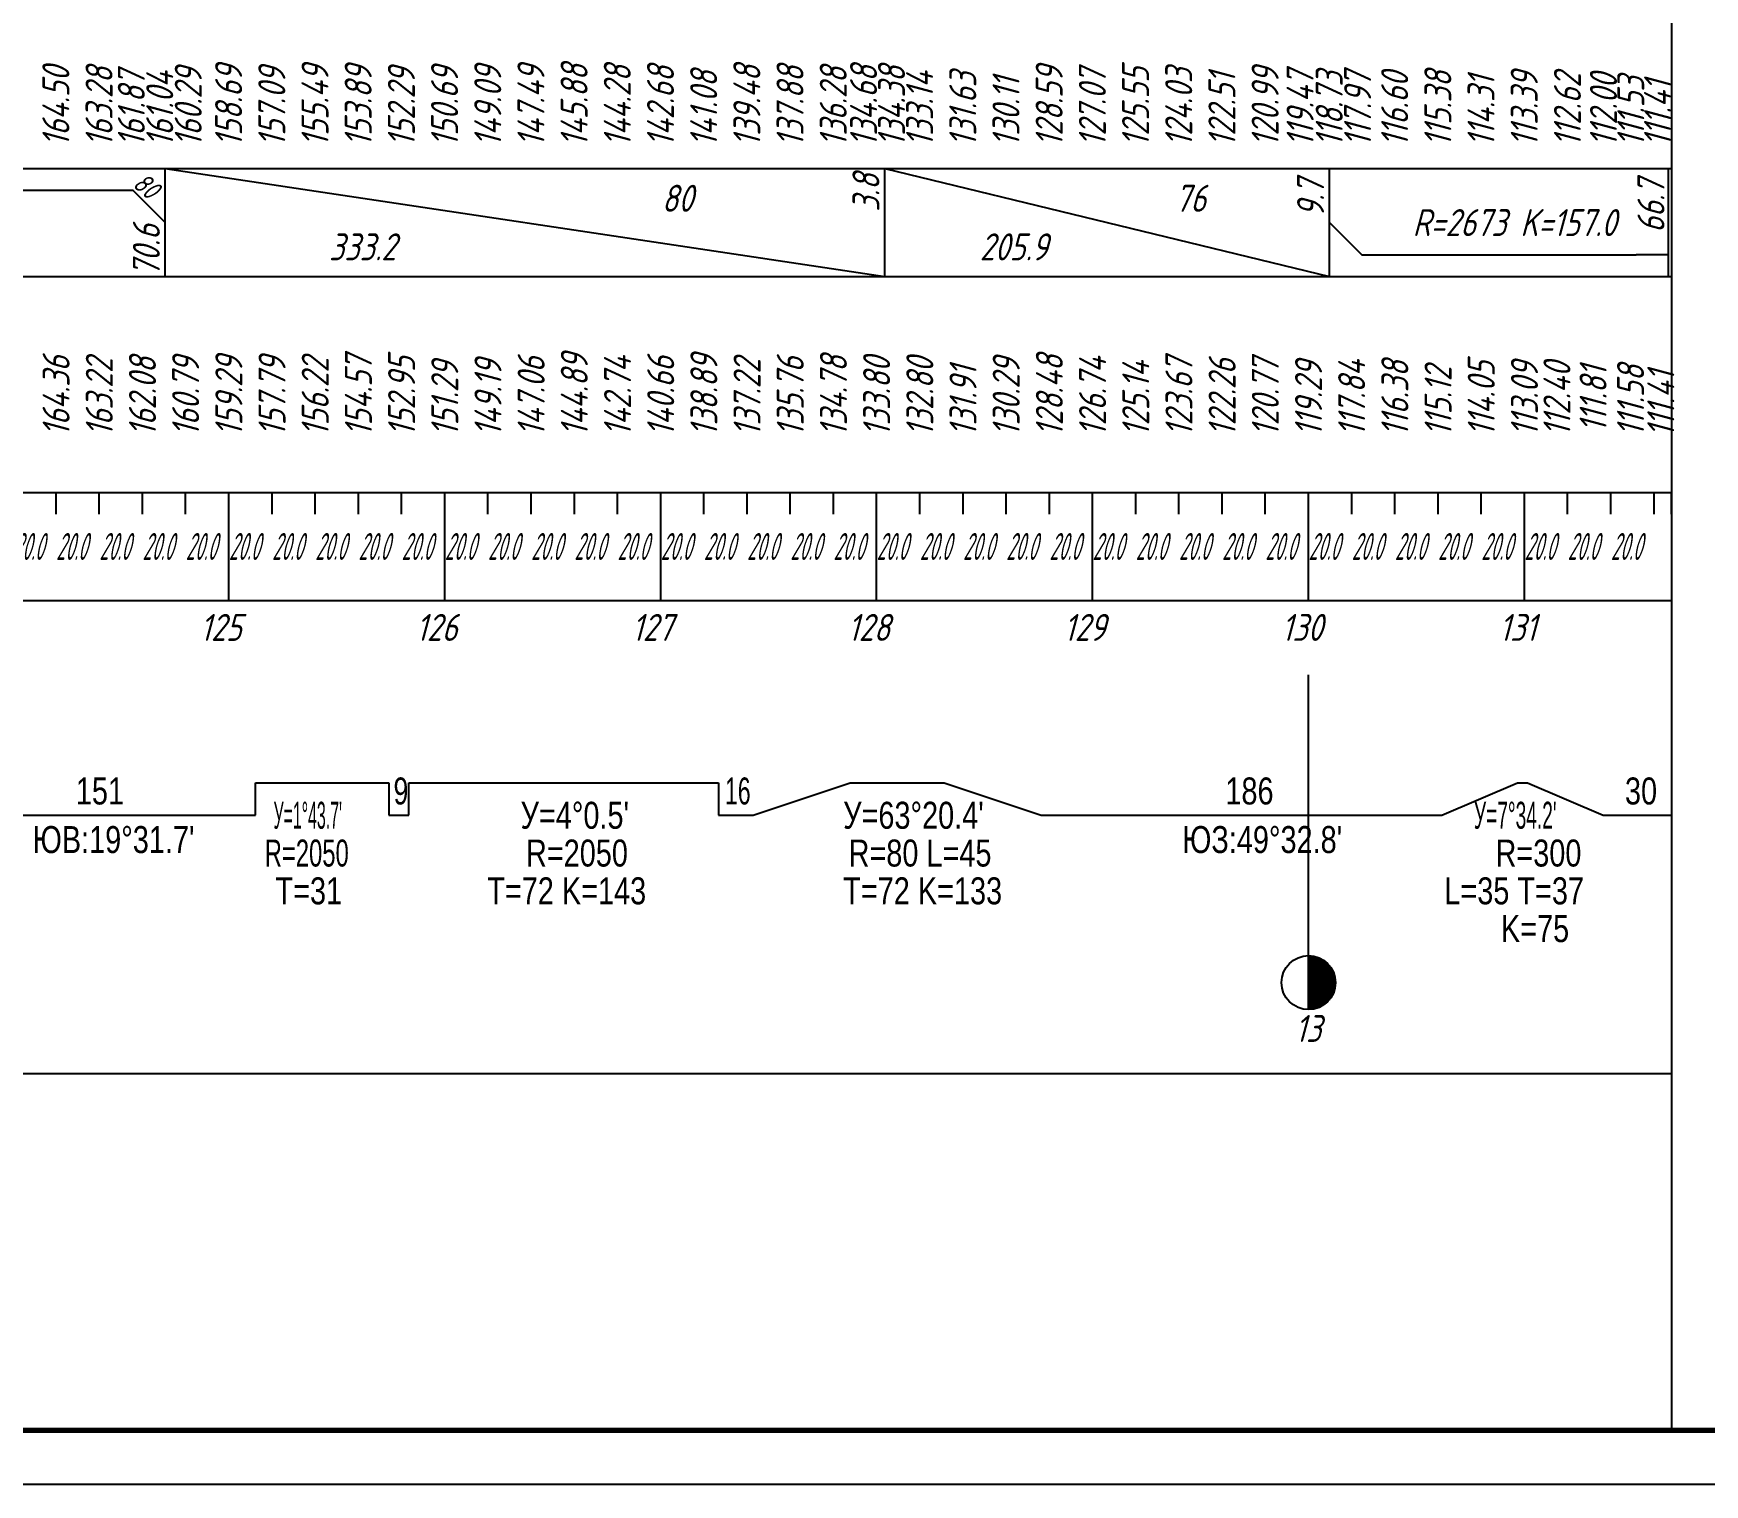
# Model space of a CAD drawing. Extents: x 2172 to 5772, y -842 to -248.
# Drawn here: x 5418.5 to 5573.3, y -842.5 to -708.1 of the extents above; entities that cross this region are included whole.
import ezdxf

# ---------------------------------------------------------------- set-up
doc = ezdxf.new("R2010")
doc.units = 0
doc.header["$MEASUREMENT"] = 0
doc.linetypes.add('CONTI', pattern=[0])
doc.linetypes.add('TP0', pattern=[0])
doc.layers.get('0').update_dxf_attribs({"linetype": 'CONTINUOUS'})
for name, color, linetype in [('RAMKA', 7, 'CONTI'), ('КРАСНЫЕ_ОТМЕТКИ', 1, 'CONTINUOUS'), ('ОСЬ_УКЛОН_И_КРИВАЯ', 1, 'CONTINUOUS'), ('ПИКЕТЫ', 7, 'CONTINUOUS'), ('ТАБЛИЦА', 7, 'CONTINUOUS'), ('ЧЕРНЫЕ_ОТМЕТКИ', 7, 'CONTINUOUS'), ('ЧЕРНЫЙ_ПРОФИЛЬ', 7, 'CONTINUOUS')]:
    doc.layers.add(name, color=color, linetype=linetype)
doc.styles.add('ГОСТ', font='gost.TTF', dxfattribs={"oblique": 15, "height": 1})

msp = doc.modelspace()

# ---------------------------------------------------------------- linework, layer by layer
at = {"linetype": 'Continuous'}
for p, q in [((4736.6, -720.58), (5570.22, -720.58)), ((4736.6, -730.58), (5570.22, -730.58)), ((4736.6, -750.58), (5570.22, -750.58)), ((4736.6, -760.58), (5570.22, -760.58)), ((4736.6, -804.39), (5570.22, -804.39))]:
    msp.add_line(p, q, dxfattribs=at)
at = {"linetype": 'TP0'}
msp.add_line((5771.6, -842.48), (4641.6, -842.48), dxfattribs=at)
at = {"layer": 'RAMKA', "color": 250, "lineweight": 70}
msp.add_line((5766.6, -837.48), (4661.6, -837.48), dxfattribs=at)
at = {"layer": 'ОСЬ_УКЛОН_И_КРИВАЯ'}
for p, q in [((5430.71, -730.58), (5430.71, -720.58)), ((5430.71, -720.58), (5497.36, -730.58)), ((5497.36, -730.58), (5497.36, -720.58)), ((5497.36, -720.58), (5538.54, -730.58)), ((5538.54, -730.58), (5538.54, -720.58)), ((5569.94, -730.58), (5569.94, -720.58)), ((5397.48, -722.58), (5427.71, -722.58)), ((5430.71, -725.58), (5427.71, -722.58)), ((5538.54, -725.58), (5541.54, -728.58)), ((5541.54, -728.58), (5566.94, -728.58)), ((5569.94, -728.58), (5566.94, -728.58))]:
    msp.add_line(p, q, dxfattribs=at)
at = {"layer": 'ТАБЛИЦА'}
for p, q in [((5536.6, -798.48), (5536.6, -767.48)), ((5536.6, -793.48), (5536.6, -798.48)), ((5536.7, -793.48), (5536.7, -798.48)), ((5536.8, -793.49), (5536.8, -798.47)), ((5536.9, -793.5), (5536.9, -798.46)), ((5537, -793.51), (5537, -798.45)), ((5537.1, -793.53), (5537.1, -798.43)), ((5537.2, -793.55), (5537.2, -798.4)), ((5537.3, -793.58), (5537.3, -798.38)), ((5537.4, -793.61), (5537.4, -798.35)), ((5537.5, -793.65), (5537.5, -798.31)), ((5537.6, -793.69), (5537.6, -798.27)), ((5537.7, -793.73), (5537.7, -798.22)), ((5537.8, -793.78), (5537.8, -798.17)), ((5537.9, -793.84), (5537.9, -798.11)), ((5538, -793.91), (5538, -798.05)), ((5538.1, -793.98), (5538.1, -797.98)), ((5538.2, -794.06), (5538.2, -797.9)), ((5538.3, -794.14), (5538.3, -797.81)), ((5538.4, -794.24), (5538.4, -797.71)), ((5538.5, -794.35), (5538.5, -797.6)), ((5538.6, -794.48), (5538.6, -797.48)), ((5538.7, -794.62), (5538.7, -797.33)), ((5538.8, -794.79), (5538.8, -797.17)), ((5538.9, -795), (5538.9, -796.96)), ((5539, -795.28), (5539, -796.68))]:
    msp.add_line(p, q, dxfattribs=at)
msp.add_circle((5536.6, -795.98), 2.5, dxfattribs=at)
at = {"layer": 'ЧЕРНЫЕ_ОТМЕТКИ'}
for p, q in [((5420.6, -752.58), (5420.6, -750.58)), ((5424.6, -752.58), (5424.6, -750.58)), ((5428.6, -752.58), (5428.6, -750.58)), ((5432.6, -752.58), (5432.6, -750.58)), ((5436.6, -760.58), (5436.6, -750.58)), ((5440.6, -752.58), (5440.6, -750.58)), ((5444.6, -752.58), (5444.6, -750.58)), ((5448.6, -752.58), (5448.6, -750.58)), ((5452.6, -752.58), (5452.6, -750.58)), ((5456.6, -760.58), (5456.6, -750.58)), ((5460.6, -752.58), (5460.6, -750.58)), ((5464.6, -752.58), (5464.6, -750.58)), ((5468.6, -752.58), (5468.6, -750.58)), ((5472.6, -752.58), (5472.6, -750.58)), ((5476.6, -760.58), (5476.6, -750.58)), ((5480.6, -752.58), (5480.6, -750.58)), ((5484.6, -752.58), (5484.6, -750.58)), ((5488.6, -752.58), (5488.6, -750.58)), ((5492.6, -752.58), (5492.6, -750.58)), ((5496.6, -760.58), (5496.6, -750.58)), ((5500.6, -752.58), (5500.6, -750.58)), ((5504.6, -752.58), (5504.6, -750.58)), ((5508.6, -752.58), (5508.6, -750.58)), ((5512.6, -752.58), (5512.6, -750.58)), ((5516.6, -760.58), (5516.6, -750.58)), ((5520.6, -752.58), (5520.6, -750.58)), ((5524.6, -752.58), (5524.6, -750.58)), ((5528.6, -752.58), (5528.6, -750.58)), ((5532.6, -752.58), (5532.6, -750.58)), ((5536.6, -760.58), (5536.6, -750.58)), ((5540.6, -752.58), (5540.6, -750.58)), ((5544.6, -752.58), (5544.6, -750.58)), ((5548.6, -752.58), (5548.6, -750.58)), ((5552.6, -752.58), (5552.6, -750.58)), ((5556.6, -760.58), (5556.6, -750.58)), ((5560.6, -752.58), (5560.6, -750.58)), ((5564.6, -752.58), (5564.6, -750.58)), ((5568.6, -752.58), (5568.6, -750.58)), ((5570.22, -752.58), (5570.22, -750.58)), ((5439.06, -780.48), (5439.06, -777.48)), ((5439.06, -777.48), (5451.43, -777.48)), ((5451.43, -777.48), (5451.43, -780.48)), ((5453.28, -780.48), (5453.28, -777.48)), ((5453.28, -777.48), (5481.96, -777.48)), ((5481.96, -777.48), (5481.96, -780.48)), ((5485.15, -780.48), (5494.15, -777.48)), ((5494.15, -777.48), (5502.84, -777.48)), ((5502.84, -777.48), (5511.84, -780.48)), ((5548.96, -780.48), (5555.96, -777.48)), ((5555.96, -777.48), (5556.89, -777.48)), ((5556.89, -777.48), (5563.89, -780.48)), ((5408.8, -780.48), (5439.06, -780.48)), ((5451.43, -780.48), (5453.28, -780.48)), ((5481.96, -780.48), (5485.15, -780.48)), ((5511.84, -780.48), (5548.96, -780.48)), ((5563.89, -780.48), (5570.22, -780.48))]:
    msp.add_line(p, q, dxfattribs=at)
at = {"layer": 'ЧЕРНЫЙ_ПРОФИЛЬ'}
msp.add_line((5570.22, -564.61), (5570.22, -837.48), dxfattribs=at)

# ---------------------------------------------------------------- texts
at = {"layer": 'КРАСНЫЕ_ОТМЕТКИ', "style": 'ГОСТ', "oblique": 15}
for s, p in [('164.50', (5421.83, -718.54)), ('163.28', (5425.83, -718.54)), ('161.87', (5428.82, -718.54)), ('161.04', (5431.45, -718.54)), ('160.29', (5434.09, -718.54)), ('158.69', (5437.83, -718.54)), ('157.09', (5441.83, -718.54)), ('155.49', (5445.83, -718.54)), ('153.89', (5449.83, -718.54)), ('152.29', (5453.83, -718.54)), ('150.69', (5457.83, -718.54)), ('149.09', (5461.83, -718.54)), ('147.49', (5465.83, -718.54)), ('145.88', (5469.83, -718.54)), ('144.28', (5473.83, -718.54)), ('142.68', (5477.83, -718.54)), ('141.08', (5481.83, -718.54)), ('139.48', (5485.83, -718.54)), ('137.88', (5489.83, -718.54)), ('136.28', (5493.83, -718.54)), ('134.68', (5496.64, -718.54)), ('134.38', (5499.23, -718.54)), ('133.14', (5501.83, -718.54)), ('131.63', (5505.83, -718.54)), ('130.11', (5509.83, -718.54)), ('128.59', (5513.83, -718.54)), ('127.07', (5517.83, -718.54)), ('125.55', (5521.83, -718.54)), ('124.03', (5525.83, -718.54)), ('122.51', (5529.83, -718.54)), ('120.99', (5533.83, -718.54)), ('119.47', (5537.07, -718.54)), ('118.73', (5539.77, -718.54)), ('117.97', (5542.4, -718.54)), ('116.60', (5545.83, -718.54)), ('115.38', (5549.83, -718.54)), ('114.31', (5553.83, -718.54)), ('113.39', (5557.83, -718.54)), ('112.62', (5561.83, -718.54)), ('112.00', (5565.17, -718.54)), ('111.53', (5567.7, -718.54)), ('111.41', (5570.18, -718.54))]:
    msp.add_text(s, height=2.5, rotation=90, dxfattribs=at).set_placement(p)
at = {"layer": 'ОСЬ_УКЛОН_И_КРИВАЯ', "style": 'ГОСТ', "oblique": 15}
for s, height, rotation, p in [('3.8', 2.5, 90, (5496.86, -724.58)), ('9.7', 2.5, 90, (5538.04, -725.08)), ('66.7', 2.5, 90, (5569.57, -726.53)), ('80', 1.8, 320, (5427.59, -722.18)), ('70.6', 2.5, 90, (5430.21, -730.58))]:
    msp.add_text(s, height=height, rotation=rotation, dxfattribs=at).set_placement(p)
for s, p in [('80', (5476.7, -724.58)), ('76', (5524.24, -724.58)), ('R=2673 K=157.0', (5546.24, -726.83)), ('333.2', (5445.87, -729.08)), ('205.9', (5506.15, -729.08))]:
    msp.add_text(s, height=2.5, dxfattribs=at).set_placement(p)
at = {"layer": 'ПИКЕТЫ', "style": 'ГОСТ', "oblique": 15}
for s, p in [('125', (5433.93, -764.33)), ('126', (5453.93, -764.33)), ('127', (5473.93, -764.33)), ('128', (5493.93, -764.33)), ('129', (5513.93, -764.33)), ('130', (5534.1, -764.33)), ('131', (5554.26, -764.33))]:
    msp.add_text(s, height=2.5, dxfattribs=at).set_placement(p)
at = {"layer": 'ТАБЛИЦА', "style": 'ГОСТ', "oblique": 15}
msp.add_text('13', height=2.5, dxfattribs=at).set_placement((5535.35, -801.48))
at = {"layer": 'ЧЕРНЫЕ_ОТМЕТКИ', "style": 'ГОСТ', "oblique": 15}
for s, p in [('164.36', (5421.85, -745.37)), ('163.22', (5425.85, -745.37)), ('162.08', (5429.85, -745.37)), ('160.79', (5433.85, -745.37)), ('159.29', (5437.85, -745.37)), ('157.79', (5441.85, -745.37)), ('156.22', (5445.85, -745.37)), ('154.57', (5449.85, -745.37)), ('152.95', (5453.85, -745.37)), ('151.29', (5457.85, -745.37)), ('149.19', (5461.85, -745.37)), ('147.06', (5465.85, -745.37)), ('144.89', (5469.85, -745.37)), ('142.74', (5473.85, -745.37)), ('140.66', (5477.85, -745.37)), ('138.89', (5481.85, -745.37)), ('137.22', (5485.85, -745.37)), ('135.76', (5489.85, -745.37)), ('134.78', (5493.85, -745.37)), ('133.80', (5497.85, -745.37)), ('132.80', (5501.85, -745.37)), ('130.29', (5509.85, -745.37)), ('128.48', (5513.85, -745.37)), ('126.74', (5517.85, -745.37)), ('125.14', (5521.85, -745.37)), ('123.67', (5525.85, -745.37)), ('122.26', (5529.85, -745.37)), ('120.77', (5533.85, -745.37)), ('119.29', (5537.85, -745.37)), ('117.84', (5541.85, -745.37)), ('116.38', (5545.85, -745.37)), ('114.05', (5553.85, -745.37)), ('113.09', (5557.85, -745.37)), ('112.40', (5560.86, -745.38)), ('131.91', (5505.85, -745.37)), ('115.12', (5549.85, -745.37)), ('111.81', (5564.21, -745.01)), ('111.58', (5567.68, -745.38)), ('111.41', (5570.48, -745.44))]:
    msp.add_text(s, height=2.5, rotation=90, dxfattribs=at).set_placement(p)
at = {"layer": 'ЧЕРНЫЕ_ОТМЕТКИ', "style": 'ГОСТ', "oblique": 15, "width": 0.6}
for p in [(5416.6, -756.83), (5420.6, -756.83), (5424.6, -756.83), (5428.6, -756.83), (5432.6, -756.83), (5436.6, -756.83), (5440.6, -756.83), (5444.6, -756.83), (5448.6, -756.83), (5452.6, -756.83), (5456.6, -756.83), (5460.6, -756.83), (5464.6, -756.83), (5468.6, -756.83), (5472.6, -756.83), (5476.6, -756.83), (5480.6, -756.83), (5484.6, -756.83), (5488.6, -756.83), (5492.6, -756.83), (5496.6, -756.83), (5500.6, -756.83), (5504.6, -756.83), (5508.6, -756.83), (5512.6, -756.83), (5516.6, -756.83), (5520.6, -756.83), (5524.6, -756.83), (5528.6, -756.83), (5532.6, -756.83), (5536.6, -756.83), (5540.6, -756.83), (5544.6, -756.83), (5548.6, -756.83), (5552.6, -756.83), (5556.6, -756.83), (5560.6, -756.83), (5564.6, -756.83)]:
    msp.add_text('20.0', height=2.5, dxfattribs=at).set_placement(p)
at = {"layer": 'ЧЕРНЫЕ_ОТМЕТКИ'}
for s, width, p in [('151', 0.8, (5422.43, -779.48)), ('9', 0.739812, (5451.85, -779.48)), ('16', 0.639167, (5482.55, -779.48)), ('186', 0.8, (5528.9, -779.48)), ('30', 0.8, (5565.91, -779.48)), ("У=1°43.7'", 0.43988, (5440.74, -781.73)), ("У=4°0.5'", 0.8, (5463.62, -781.73)), ("У=63°20.4'", 0.8, (5493.5, -781.73)), ("У=7°34.2'", 0.530722, (5551.92, -781.73)), ("ЮВ:19°31.7'", 0.8, (5418.43, -783.98)), ("ЮЗ:49°32.8'", 0.8, (5524.9, -783.98)), ('R=2050', 0.659821, (5439.92, -785.23)), ('R=2050 ', 0.8, (5464.12, -785.23)), ('R=80 L=45', 0.8, (5494, -785.23)), ('R=300', 0.8, (5553.92, -785.23)), ('T=31', 0.8, (5440.92, -788.73)), ('T=72 K=143', 0.8, (5460.53, -788.73)), ('T=72 K=133', 0.8, (5493.5, -788.73)), ('L=35 T=37', 0.8, (5549.18, -788.73)), ('K=75', 0.8, (5554.42, -792.23))]:
    msp.add_text(s, height=2.5, dxfattribs=dict(at, width=width)).set_placement(p)

doc.saveas('drawing.dxf')
